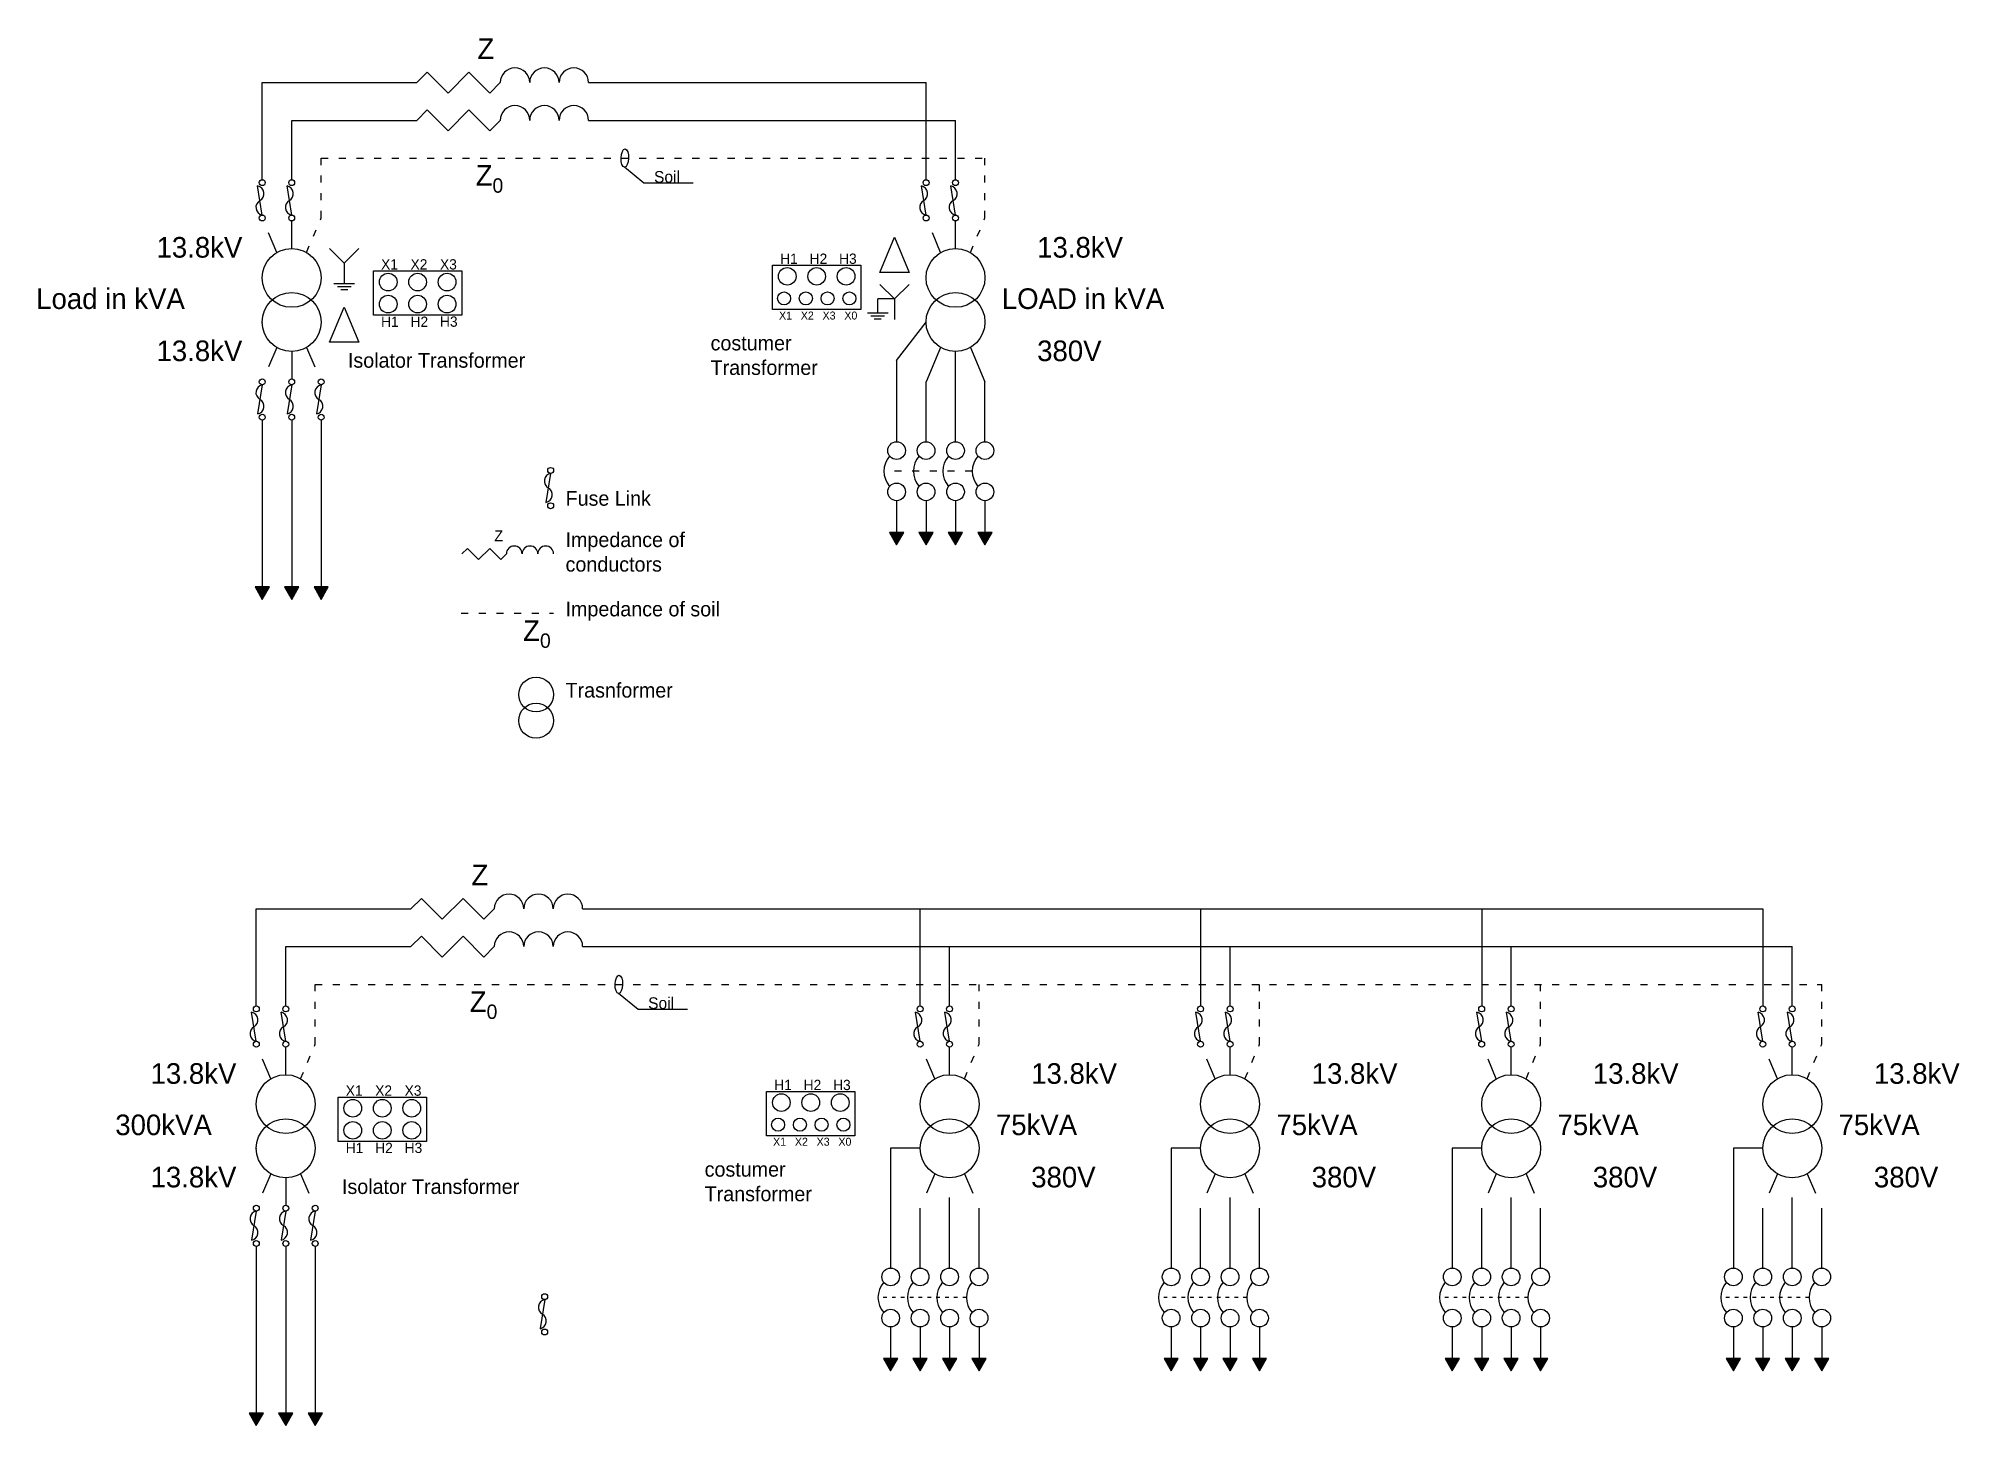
# Model space of a CAD drawing. Header units: millimetres. Extents: x 49 to 375, y -68 to 168.
import ezdxf

# ---------------------------------------------------------------- set-up
doc = ezdxf.new("R2010")
doc.units = ezdxf.units.MM
doc.header["$MEASUREMENT"] = 0
doc.linetypes.add('ACAD_ISO03W100', pattern=[30, 12, -18])
doc.layers.get('0').update_dxf_attribs({"linetype": 'CONTINUOUS'})

msp = doc.modelspace()

# ---------------------------------------------------------------- hatches: boundary and pattern name
h = msp.add_hatch(color=256)
h.dxf.hatch_style = 1
h.paths.add_polyline_path([(195.75, 84.18), (193.32, 84.18), (194.54, 82.08)])
h = msp.add_hatch(color=256)
h.dxf.hatch_style = 1
h.paths.add_polyline_path([(200.75, 84.18), (198.32, 84.18), (199.54, 82.08)])
h = msp.add_hatch(color=256)
h.dxf.hatch_style = 1
h.paths.add_polyline_path([(205.75, 84.18), (203.32, 84.18), (204.54, 82.08)])
h = msp.add_hatch(color=256)
h.dxf.hatch_style = 1
h.paths.add_polyline_path([(210.75, 84.18), (208.32, 84.18), (209.54, 82.08)])
h = msp.add_hatch(color=256)
h.dxf.hatch_style = 1
h.paths.add_polyline_path([(88.06, 74.9), (85.64, 74.9), (86.85, 72.8)])
h = msp.add_hatch(color=256)
h.dxf.hatch_style = 1
h.paths.add_polyline_path([(93.06, 74.9), (90.64, 74.9), (91.85, 72.8)])
h = msp.add_hatch(color=256)
h.dxf.hatch_style = 1
h.paths.add_polyline_path([(98.06, 74.9), (95.64, 74.9), (96.85, 72.8)])
h = msp.add_hatch(color=256)
h.dxf.hatch_style = 1
h.paths.add_polyline_path([(194.74, -56.14), (192.32, -56.14), (193.53, -58.24)])
h = msp.add_hatch(color=256)
h.dxf.hatch_style = 1
h.paths.add_polyline_path([(199.74, -56.14), (197.32, -56.14), (198.53, -58.24)])
h = msp.add_hatch(color=256)
h.dxf.hatch_style = 1
h.paths.add_polyline_path([(204.74, -56.14), (202.32, -56.14), (203.53, -58.24)])
h = msp.add_hatch(color=256)
h.dxf.hatch_style = 1
h.paths.add_polyline_path([(209.74, -56.14), (207.32, -56.14), (208.53, -58.24)])
h = msp.add_hatch(color=256)
h.dxf.hatch_style = 1
h.paths.add_polyline_path([(242.36, -56.14), (239.94, -56.14), (241.15, -58.24)])
h = msp.add_hatch(color=256)
h.dxf.hatch_style = 1
h.paths.add_polyline_path([(247.36, -56.14), (244.94, -56.14), (246.15, -58.24)])
h = msp.add_hatch(color=256)
h.dxf.hatch_style = 1
h.paths.add_polyline_path([(252.36, -56.14), (249.94, -56.14), (251.15, -58.24)])
h = msp.add_hatch(color=256)
h.dxf.hatch_style = 1
h.paths.add_polyline_path([(257.36, -56.14), (254.94, -56.14), (256.15, -58.24)])
h = msp.add_hatch(color=256)
h.dxf.hatch_style = 1
h.paths.add_polyline_path([(290.08, -56.14), (287.65, -56.14), (288.87, -58.24)])
h = msp.add_hatch(color=256)
h.dxf.hatch_style = 1
h.paths.add_polyline_path([(295.08, -56.14), (292.65, -56.14), (293.87, -58.24)])
h = msp.add_hatch(color=256)
h.dxf.hatch_style = 1
h.paths.add_polyline_path([(300.08, -56.14), (297.65, -56.14), (298.87, -58.24)])
h = msp.add_hatch(color=256)
h.dxf.hatch_style = 1
h.paths.add_polyline_path([(305.08, -56.14), (302.65, -56.14), (303.87, -58.24)])
h = msp.add_hatch(color=256)
h.dxf.hatch_style = 1
h.paths.add_polyline_path([(337.8, -56.14), (335.37, -56.14), (336.59, -58.24)])
h = msp.add_hatch(color=256)
h.dxf.hatch_style = 1
h.paths.add_polyline_path([(342.8, -56.14), (340.37, -56.14), (341.59, -58.24)])
h = msp.add_hatch(color=256)
h.dxf.hatch_style = 1
h.paths.add_polyline_path([(347.8, -56.14), (345.37, -56.14), (346.59, -58.24)])
h = msp.add_hatch(color=256)
h.dxf.hatch_style = 1
h.paths.add_polyline_path([(352.8, -56.14), (350.37, -56.14), (351.59, -58.24)])
h = msp.add_hatch(color=256)
h.dxf.hatch_style = 1
h.paths.add_polyline_path([(87.05, -65.43), (84.63, -65.43), (85.84, -67.53)])
h = msp.add_hatch(color=256)
h.dxf.hatch_style = 1
h.paths.add_polyline_path([(92.05, -65.43), (89.63, -65.43), (90.84, -67.53)])
h = msp.add_hatch(color=256)
h.dxf.hatch_style = 1
h.paths.add_polyline_path([(97.05, -65.43), (94.63, -65.43), (95.84, -67.53)])

# ---------------------------------------------------------------- linework, layer by layer
for p, q in [((86.85, 160.56), (113.1, 160.56)), ((86.85, 144.07), (86.85, 160.56)), ((113.1, 160.56), (114.87, 162.33)), ((114.87, 162.33), (118.41, 158.79)), ((121.94, 162.33), (118.41, 158.79)), ((121.94, 162.33), (125.48, 158.79)), ((125.48, 158.79), (127.25, 160.56)), ((142.25, 160.56), (199.54, 160.56)), ((199.54, 144.07), (199.54, 160.56)), ((91.85, 144.07), (91.85, 154.15)), ((91.85, 154.15), (113.1, 154.15)), ((113.1, 154.15), (114.87, 155.92)), ((114.87, 155.92), (118.41, 152.38)), ((121.94, 155.92), (118.41, 152.38)), ((121.94, 155.92), (125.48, 152.38)), ((125.48, 152.38), (127.25, 154.15)), ((142.25, 154.15), (204.54, 154.15)), ((204.54, 144.07), (204.54, 154.15)), ((151.64, 143.48), (148.35, 146.19)), ((86.85, 138.07), (86.06, 143.01)), ((91.85, 138.07), (91.06, 143.01)), ((160.03, 143.48), (151.64, 143.48)), ((199.54, 138.07), (198.74, 143.01)), ((204.54, 138.07), (203.74, 143.01)), ((91.85, 132.4), (91.85, 137.07)), ((204.54, 132.4), (204.54, 137.07)), ((191.71, 128.34), (194.19, 134.32)), ((194.19, 134.32), (196.66, 128.34)), ((98.29, 132.4), (100.76, 129.92)), ((103.24, 132.4), (100.76, 129.92)), ((100.76, 129.92), (100.76, 126.42)), ((105.73, 121.07), (105.73, 128.57)), ((105.73, 128.57), (120.73, 128.57)), ((120.73, 128.57), (120.73, 121.07)), ((173.47, 122.03), (173.47, 129.53)), ((173.47, 129.53), (188.47, 129.53)), ((188.47, 129.53), (188.47, 122.03)), ((196.66, 128.34), (191.71, 128.34)), ((99.01, 126.42), (102.51, 126.42)), ((99.6, 125.92), (101.93, 125.92)), ((100.18, 125.42), (101.35, 125.42)), ((191.71, 126.3), (194.19, 123.82)), ((196.66, 126.3), (194.19, 123.82)), ((98.29, 116.46), (100.76, 122.43)), ((100.76, 122.43), (103.24, 116.46)), ((120.73, 121.07), (105.73, 121.07)), ((188.47, 122.03), (173.47, 122.03)), ((189.58, 121.46), (193.08, 121.46)), ((190.16, 120.96), (192.49, 120.96)), ((194.19, 123.82), (191.33, 123.82)), ((191.33, 121.46), (191.33, 123.82)), ((194.19, 123.82), (194.19, 120.32)), ((86.85, 119.9), (86.85, 119.84)), ((190.74, 120.46), (191.91, 120.46)), ((194.54, 113.38), (199.54, 119.9)), ((91.85, 114.96), (91.85, 110.23)), ((103.24, 116.46), (98.29, 116.46)), ((204.54, 99.56), (204.54, 114.9)), ((194.54, 113.38), (194.54, 99.56)), ((86.85, 109.23), (86.06, 104.29)), ((91.85, 109.23), (91.06, 104.29)), ((96.85, 109.23), (96.05, 104.29)), ((199.54, 99.56), (199.54, 109.73)), ((209.54, 99.56), (209.54, 109.73)), ((86.85, 103.23), (86.85, 74.9)), ((91.85, 103.23), (91.85, 74.9)), ((96.85, 103.23), (96.85, 74.9)), ((135.81, 94.2), (135.01, 89.26)), ((194.54, 89.56), (194.54, 84.23)), ((199.54, 89.56), (199.54, 84.23)), ((204.54, 89.56), (204.54, 84.23)), ((209.54, 89.56), (209.54, 84.23)), ((120.74, 80.52), (121.69, 81.46)), ((121.69, 81.46), (123.57, 79.57)), ((125.46, 81.46), (123.57, 79.57)), ((125.46, 81.46), (127.35, 79.57)), ((127.35, 79.57), (128.29, 80.52)), ((85.84, 20.23), (112.1, 20.23)), ((85.84, 3.74), (85.84, 20.23)), ((112.1, 20.23), (113.86, 22)), ((113.86, 22), (117.4, 18.46)), ((120.94, 22), (117.4, 18.46)), ((120.94, 22), (124.47, 18.46)), ((124.47, 18.46), (126.24, 20.23)), ((141.24, 20.23), (341.59, 20.23)), ((198.53, 3.74), (198.53, 20.23)), ((246.15, 20.23), (246.15, 3.74)), ((293.87, 20.23), (293.87, 3.74)), ((341.59, 20.23), (341.59, 3.74)), ((90.84, 13.82), (112.1, 13.82)), ((90.84, 3.74), (90.84, 13.82)), ((112.1, 13.82), (113.86, 15.59)), ((113.86, 15.59), (117.4, 12.05)), ((120.94, 15.59), (117.4, 12.05)), ((120.94, 15.59), (124.47, 12.05)), ((124.47, 12.05), (126.24, 13.82)), ((141.24, 13.82), (346.59, 13.82)), ((203.53, 3.74), (203.53, 13.82)), ((251.15, 3.74), (251.15, 13.82)), ((298.87, 3.74), (298.87, 13.82)), ((346.59, 3.74), (346.59, 13.82)), ((150.64, 3.16), (147.34, 5.87)), ((85.84, -2.26), (85.05, 2.68)), ((90.84, -2.26), (90.05, 2.68)), ((159.03, 3.16), (150.64, 3.16)), ((198.53, -2.26), (197.74, 2.68)), ((203.53, -2.26), (202.74, 2.68)), ((246.15, -2.26), (245.36, 2.68)), ((251.15, -2.26), (250.36, 2.68)), ((293.87, -2.26), (293.07, 2.68)), ((298.87, -2.26), (298.07, 2.68)), ((341.59, -2.26), (340.79, 2.68)), ((346.59, -2.26), (345.79, 2.68)), ((90.84, -7.93), (90.84, -3.26)), ((203.53, -7.93), (203.53, -3.26)), ((251.15, -7.93), (251.15, -3.26)), ((298.87, -7.93), (298.87, -3.26)), ((346.59, -7.93), (346.59, -3.26)), ((99.72, -19.26), (99.72, -11.76)), ((99.72, -11.76), (114.72, -11.76)), ((114.72, -11.76), (114.72, -19.26)), ((172.47, -18.29), (172.47, -10.79)), ((172.47, -10.79), (187.47, -10.79)), ((187.47, -10.79), (187.47, -18.29)), ((114.72, -19.26), (99.72, -19.26)), ((187.47, -18.29), (172.47, -18.29)), ((85.84, -20.43), (85.84, -20.49)), ((198.53, -20.43), (193.53, -20.43)), ((193.53, -20.43), (193.53, -40.77)), ((246.15, -20.43), (241.15, -20.43)), ((241.15, -20.43), (241.15, -40.77)), ((293.87, -20.43), (288.87, -20.43)), ((288.87, -20.43), (288.87, -40.77)), ((341.59, -20.43), (336.59, -20.43)), ((336.59, -20.43), (336.59, -40.77)), ((90.84, -25.36), (90.84, -30.1)), ((85.84, -31.1), (85.05, -36.03)), ((90.84, -31.1), (90.05, -36.03)), ((95.84, -31.1), (95.05, -36.03)), ((85.84, -37.1), (85.84, -65.43)), ((90.84, -37.1), (90.84, -65.43)), ((95.84, -37.1), (95.84, -65.43)), ((134.8, -46.13), (134.01, -51.06)), ((193.53, -50.77), (193.53, -56.1)), ((198.53, -50.77), (198.53, -56.1)), ((203.53, -50.77), (203.53, -56.1)), ((208.53, -50.77), (208.53, -56.1)), ((241.15, -50.77), (241.15, -56.1)), ((246.15, -50.77), (246.15, -56.1)), ((251.15, -50.77), (251.15, -56.1)), ((256.15, -50.77), (256.15, -56.1)), ((288.87, -50.77), (288.87, -56.1)), ((293.87, -50.77), (293.87, -56.1)), ((298.87, -50.77), (298.87, -56.1)), ((303.87, -50.77), (303.87, -56.1)), ((336.59, -50.77), (336.59, -56.1)), ((341.59, -50.77), (341.59, -56.1)), ((346.59, -50.77), (346.59, -56.1)), ((351.59, -50.77), (351.59, -56.1))]:
    msp.add_line(p, q)
at = {"linetype": 'ACAD_ISO03W100', "ltscale": 0.1}
for p, q in [((96.85, 137.57), (96.85, 147.74)), ((96.85, 147.74), (209.54, 147.74)), ((209.54, 137.57), (209.54, 147.74)), ((94.37, 131.72), (96.85, 137.57)), ((207.06, 131.72), (209.54, 137.57)), ((207.39, 94.56), (192.39, 94.56)), ((120.61, 70.43), (136.31, 70.43)), ((95.84, -2.76), (95.84, 7.41)), ((95.84, 7.41), (351.59, 7.41)), ((208.53, -2.76), (208.53, 7.41)), ((256.15, -2.76), (256.15, 7.41)), ((303.87, -2.76), (303.87, 7.41)), ((351.59, -2.76), (351.59, 7.41)), ((93.36, -8.61), (95.84, -2.76)), ((206.05, -8.61), (208.53, -2.76)), ((253.67, -8.61), (256.15, -2.76)), ((301.39, -8.61), (303.87, -2.76)), ((349.11, -8.61), (351.59, -2.76))]:
    msp.add_line(p, q, dxfattribs=at)
at = {"linetype": 'ACAD_ISO03W100', "ltscale": 0.3}
for p, q in [((89.33, 131.72), (87.04, 137.11)), ((202.02, 131.72), (199.73, 137.11)), ((89.33, 115.58), (87.04, 110.19)), ((94.37, 115.58), (96.65, 110.19)), ((88.32, -8.61), (86.04, -3.22)), ((201.01, -8.61), (198.73, -3.22)), ((248.63, -8.61), (246.34, -3.22)), ((296.35, -8.61), (294.06, -3.22)), ((344.07, -8.61), (341.78, -3.22)), ((88.32, -24.75), (86.04, -30.14)), ((93.36, -24.75), (95.65, -30.14)), ((201.01, -24.75), (198.53, -30.6)), ((206.05, -24.75), (208.53, -30.6)), ((248.63, -24.75), (246.15, -30.6)), ((253.67, -24.75), (256.15, -30.6)), ((296.35, -24.75), (293.87, -30.6)), ((301.39, -24.75), (303.87, -30.6)), ((344.07, -24.75), (341.59, -30.6)), ((349.11, -24.75), (351.59, -30.6))]:
    msp.add_line(p, q, dxfattribs=at)
at = {"ltscale": 0.3}
for p, q in [((202.02, 115.58), (199.54, 109.73)), ((207.06, 115.58), (209.54, 109.73))]:
    msp.add_line(p, q, dxfattribs=at)
at = {"linetype": 'ACAD_ISO03W100'}
for p, q in [((203.53, -40.77), (203.53, -25.43)), ((251.15, -40.77), (251.15, -25.43)), ((298.87, -40.77), (298.87, -25.43)), ((346.59, -40.77), (346.59, -25.43)), ((198.53, -40.77), (198.53, -30.6)), ((208.53, -40.77), (208.53, -30.6)), ((246.15, -40.77), (246.15, -30.6)), ((256.15, -40.77), (256.15, -30.6)), ((293.87, -40.77), (293.87, -30.6)), ((303.87, -40.77), (303.87, -30.6)), ((341.59, -40.77), (341.59, -30.6)), ((351.59, -40.77), (351.59, -30.6))]:
    msp.add_line(p, q, dxfattribs=at)
at = {"linetype": 'ACAD_ISO03W100', "ltscale": 0.05}
for p, q in [((206.38, -45.77), (191.38, -45.77)), ((254, -45.77), (239, -45.77)), ((301.72, -45.77), (286.72, -45.77)), ((349.44, -45.77), (334.44, -45.77))]:
    msp.add_line(p, q, dxfattribs=at)
for points in [[(194.54, 82.08), (195.75, 84.18), (193.32, 84.18)], [(199.54, 82.08), (200.75, 84.18), (198.32, 84.18)], [(204.54, 82.08), (205.75, 84.18), (203.32, 84.18)], [(209.54, 82.08), (210.75, 84.18), (208.32, 84.18)], [(86.85, 72.8), (88.06, 74.9), (85.64, 74.9)], [(91.85, 72.8), (93.06, 74.9), (90.64, 74.9)], [(96.85, 72.8), (98.06, 74.9), (95.64, 74.9)], [(193.53, -58.24), (194.74, -56.14), (192.32, -56.14)], [(198.53, -58.24), (199.74, -56.14), (197.32, -56.14)], [(203.53, -58.24), (204.74, -56.14), (202.32, -56.14)], [(208.53, -58.24), (209.74, -56.14), (207.32, -56.14)], [(241.15, -58.24), (242.36, -56.14), (239.94, -56.14)], [(246.15, -58.24), (247.36, -56.14), (244.94, -56.14)], [(251.15, -58.24), (252.36, -56.14), (249.94, -56.14)], [(256.15, -58.24), (257.36, -56.14), (254.94, -56.14)], [(288.87, -58.24), (290.08, -56.14), (287.65, -56.14)], [(293.87, -58.24), (295.08, -56.14), (292.65, -56.14)], [(298.87, -58.24), (300.08, -56.14), (297.65, -56.14)], [(303.87, -58.24), (305.08, -56.14), (302.65, -56.14)], [(336.59, -58.24), (337.8, -56.14), (335.37, -56.14)], [(341.59, -58.24), (342.8, -56.14), (340.37, -56.14)], [(346.59, -58.24), (347.8, -56.14), (345.37, -56.14)], [(351.59, -58.24), (352.8, -56.14), (350.37, -56.14)], [(85.84, -67.53), (87.05, -65.43), (84.63, -65.43)], [(90.84, -67.53), (92.05, -65.43), (89.63, -65.43)], [(95.84, -67.53), (97.05, -65.43), (94.63, -65.43)]]:
    msp.add_lwpolyline(points, close=True)
for centre, radius in [((86.85, 143.57), 0.5), ((91.85, 143.57), 0.5), ((199.54, 143.57), 0.5), ((204.54, 143.57), 0.5), ((86.85, 137.57), 0.5), ((91.85, 137.57), 0.5), ((199.54, 137.57), 0.5), ((204.54, 137.57), 0.5), ((91.85, 127.4), 5), ((204.54, 127.4), 5), ((108.23, 126.69), 1.5), ((113.23, 126.69), 1.5), ((118.23, 126.69), 1.5), ((175.97, 127.66), 1.5), ((180.97, 127.66), 1.5), ((185.97, 127.66), 1.5), ((91.85, 119.9), 5), ((108.23, 122.94), 1.5), ((113.23, 122.94), 1.5), ((118.23, 122.94), 1.5), ((175.43, 123.91), 1.11), ((179.13, 123.91), 1.11), ((182.82, 123.91), 1.11), ((186.52, 123.91), 1.11), ((204.54, 119.9), 5), ((86.85, 109.73), 0.5), ((91.85, 109.73), 0.5), ((96.85, 109.73), 0.5), ((86.85, 103.73), 0.5), ((91.85, 103.73), 0.5), ((96.85, 103.73), 0.5), ((194.54, 98.06), 1.5), ((199.54, 98.06), 1.5), ((204.54, 98.06), 1.5), ((209.54, 98.06), 1.5), ((135.81, 94.7), 0.5), ((194.54, 91.06), 1.5), ((199.54, 91.06), 1.5), ((204.54, 91.06), 1.5), ((209.54, 91.06), 1.5), ((135.81, 88.7), 0.5), ((133.34, 56.63), 2.96), ((133.34, 52.19), 2.96), ((85.84, 3.24), 0.5), ((90.84, 3.24), 0.5), ((198.53, 3.24), 0.5), ((203.53, 3.24), 0.5), ((246.15, 3.24), 0.5), ((251.15, 3.24), 0.5), ((293.87, 3.24), 0.5), ((298.87, 3.24), 0.5), ((341.59, 3.24), 0.5), ((346.59, 3.24), 0.5), ((85.84, -2.76), 0.5), ((90.84, -2.76), 0.5), ((198.53, -2.76), 0.5), ((203.53, -2.76), 0.5), ((246.15, -2.76), 0.5), ((251.15, -2.76), 0.5), ((293.87, -2.76), 0.5), ((298.87, -2.76), 0.5), ((341.59, -2.76), 0.5), ((346.59, -2.76), 0.5), ((90.84, -12.93), 5), ((203.53, -12.93), 5), ((251.15, -12.93), 5), ((298.87, -12.93), 5), ((346.59, -12.93), 5), ((102.22, -13.63), 1.5), ((107.22, -13.63), 1.5), ((112.22, -13.63), 1.5), ((174.97, -12.67), 1.5), ((179.97, -12.67), 1.5), ((184.97, -12.67), 1.5), ((90.84, -20.43), 5), ((102.22, -17.38), 1.5), ((107.22, -17.38), 1.5), ((112.22, -17.38), 1.5), ((174.42, -16.42), 1.11), ((178.12, -16.42), 1.11), ((181.81, -16.42), 1.11), ((185.51, -16.42), 1.11), ((203.53, -20.43), 5), ((251.15, -20.43), 5), ((298.87, -20.43), 5), ((346.59, -20.43), 5), ((85.84, -30.6), 0.5), ((90.84, -30.6), 0.5), ((95.84, -30.6), 0.5), ((85.84, -36.6), 0.5), ((90.84, -36.6), 0.5), ((95.84, -36.6), 0.5), ((193.53, -42.27), 1.5), ((198.53, -42.27), 1.5), ((203.53, -42.27), 1.5), ((208.53, -42.27), 1.5), ((241.15, -42.27), 1.5), ((246.15, -42.27), 1.5), ((251.15, -42.27), 1.5), ((256.15, -42.27), 1.5), ((288.87, -42.27), 1.5), ((293.87, -42.27), 1.5), ((298.87, -42.27), 1.5), ((303.87, -42.27), 1.5), ((336.59, -42.27), 1.5), ((341.59, -42.27), 1.5), ((346.59, -42.27), 1.5), ((351.59, -42.27), 1.5), ((134.8, -45.63), 0.5), ((193.53, -49.27), 1.5), ((198.53, -49.27), 1.5), ((203.53, -49.27), 1.5), ((208.53, -49.27), 1.5), ((241.15, -49.27), 1.5), ((246.15, -49.27), 1.5), ((251.15, -49.27), 1.5), ((256.15, -49.27), 1.5), ((288.87, -49.27), 1.5), ((293.87, -49.27), 1.5), ((298.87, -49.27), 1.5), ((303.87, -49.27), 1.5), ((336.59, -49.27), 1.5), ((341.59, -49.27), 1.5), ((346.59, -49.27), 1.5), ((351.59, -49.27), 1.5), ((134.8, -51.63), 0.5)]:
    msp.add_circle(centre, radius)
for centre, radius, start, end in [((129.75, 160.56), 2.5, 0, 180), ((134.75, 160.56), 2.5, 0, 180), ((139.75, 160.56), 2.5, 0, 180), ((129.75, 154.15), 2.5, 0, 180), ((134.75, 154.15), 2.5, 0, 180), ((139.75, 154.15), 2.5, 0, 180), ((87.1, 139.37), 1.33, 119.121, 259.121), ((85.8, 141.7), 1.33, 299.121, 79.121), ((92.1, 139.37), 1.33, 119.121, 259.121), ((90.8, 141.7), 1.33, 299.121, 79.121), ((199.79, 139.37), 1.33, 119.121, 259.121), ((198.49, 141.7), 1.33, 299.121, 79.121), ((204.79, 139.37), 1.33, 119.121, 259.121), ((203.49, 141.7), 1.33, 299.121, 79.121), ((87.1, 107.92), 1.33, 100.879, 240.879), ((92.1, 107.92), 1.33, 100.879, 240.879), ((97.1, 107.92), 1.33, 100.879, 240.879), ((85.8, 105.6), 1.33, 280.879, 60.879), ((90.8, 105.6), 1.33, 280.879, 60.879), ((95.8, 105.6), 1.33, 280.879, 60.879), ((196.31, 94.56), 3.92, 138.915, 221.085), ((201.31, 94.56), 3.92, 138.915, 221.085), ((206.31, 94.56), 3.92, 138.915, 221.085), ((211.31, 94.56), 3.92, 138.915, 221.085), ((136.06, 92.89), 1.33, 100.879, 240.879), ((134.76, 90.57), 1.33, 280.879, 60.879), ((129.63, 80.52), 1.34, 0, 180), ((132.3, 80.52), 1.34, 0, 180), ((134.97, 80.52), 1.34, 0, 180), ((128.74, 20.23), 2.5, 360, 180), ((133.74, 20.23), 2.5, 360, 180), ((138.74, 20.23), 2.5, 360, 180), ((128.74, 13.82), 2.5, 360, 180), ((133.74, 13.82), 2.5, 360, 180), ((138.74, 13.82), 2.5, 360, 180), ((86.09, -0.95), 1.33, 119.121, 259.121), ((84.8, 1.37), 1.33, 299.121, 79.121), ((91.09, -0.95), 1.33, 119.121, 259.121), ((89.8, 1.37), 1.33, 299.121, 79.121), ((198.78, -0.95), 1.33, 119.121, 259.121), ((197.49, 1.37), 1.33, 299.121, 79.121), ((203.78, -0.95), 1.33, 119.121, 259.121), ((202.49, 1.37), 1.33, 299.121, 79.121), ((246.4, -0.95), 1.33, 119.121, 259.121), ((245.1, 1.37), 1.33, 299.121, 79.121), ((251.4, -0.95), 1.33, 119.121, 259.121), ((250.1, 1.37), 1.33, 299.121, 79.121), ((294.12, -0.95), 1.33, 119.121, 259.121), ((292.82, 1.37), 1.33, 299.121, 79.121), ((299.12, -0.95), 1.33, 119.121, 259.121), ((297.82, 1.37), 1.33, 299.121, 79.121), ((341.84, -0.95), 1.33, 119.121, 259.121), ((340.54, 1.37), 1.33, 299.121, 79.121), ((346.84, -0.95), 1.33, 119.121, 259.121), ((345.54, 1.37), 1.33, 299.121, 79.121), ((86.09, -32.4), 1.33, 100.879, 240.879), ((91.09, -32.4), 1.33, 100.879, 240.879), ((96.09, -32.4), 1.33, 100.879, 240.879), ((84.8, -34.73), 1.33, 280.879, 60.879), ((89.8, -34.73), 1.33, 280.879, 60.879), ((94.8, -34.73), 1.33, 280.879, 60.879), ((195.3, -45.77), 3.92, 138.915, 221.085), ((200.3, -45.77), 3.92, 138.915, 221.085), ((205.3, -45.77), 3.92, 138.915, 221.085), ((210.3, -45.77), 3.92, 138.915, 221.085), ((242.92, -45.77), 3.92, 138.915, 221.085), ((247.92, -45.77), 3.92, 138.915, 221.085), ((252.92, -45.77), 3.92, 138.915, 221.085), ((257.92, -45.77), 3.92, 138.915, 221.085), ((290.64, -45.77), 3.92, 138.915, 221.085), ((295.64, -45.77), 3.92, 138.915, 221.085), ((300.64, -45.77), 3.92, 138.915, 221.085), ((305.64, -45.77), 3.92, 138.915, 221.085), ((338.36, -45.77), 3.92, 138.915, 221.085), ((343.36, -45.77), 3.92, 138.915, 221.085), ((348.36, -45.77), 3.92, 138.915, 221.085), ((353.36, -45.77), 3.92, 138.915, 221.085), ((135.05, -47.43), 1.33, 100.879, 240.879), ((133.76, -49.76), 1.33, 280.879, 60.879)]:
    msp.add_arc(centre, radius, start, end)
for centre in [(148.4, 147.74), (147.39, 7.41)]:
    msp.add_ellipse(centre, major_axis=(0.05, 1.55), ratio=0.410896)

# ---------------------------------------------------------------- texts
for s, width, gutter_width, insert, char_height, attachment_point in [('Z', 3.6495, 12.5, (123.38, 168.07), 3.5, 1), ('\\A1;Z{\\H0.7x;\\S^ 0;}', 3.6495, 12.5, (123.08, 146.55), 3.5, 1), ('\\A1;Soil', 2.0579, 7.05, (153.36, 145.54), 1.974, 1), ('13.8kV', 3.6495, 12.5, (68.9, 134.34), 3.5, 1), ('13.8kV', 3.6495, 12.5, (218.4, 134.34), 3.5, 1), ('X1', 3.6495, 12.5, (107.02, 130.57), 1.75, 1), ('X2', 3.6495, 12.5, (112.02, 130.57), 1.75, 1), ('X3', 3.6495, 12.5, (117.02, 130.57), 1.75, 1), ('H1', 3.6495, 12.5, (174.77, 131.53), 1.75, 1), ('H2', 3.6495, 12.5, (179.77, 131.53), 1.75, 1), ('H3', 3.6495, 12.5, (184.77, 131.53), 1.75, 1), ('Load in kVA', 38.571, 12.5, (48.47, 125.62), 3.5, 1), ('LOAD in kVA', 38.0211, 12.5, (212.4, 125.62), 3.5, 1), ('H1', 3.6495, 12.5, (107.02, 119.07), 1.75, 7), ('H2', 3.6495, 12.5, (112.02, 119.07), 1.75, 7), ('H3', 3.6495, 12.5, (117.02, 119.07), 1.75, 7), ('X1', 3.6495, 12.5, (174.58, 121.68), 1.35, 1), ('X2', 3.6495, 12.5, (178.28, 121.68), 1.35, 1), ('X3', 3.6495, 12.5, (181.97, 121.68), 1.35, 1), ('X0', 3.6495, 12.5, (185.67, 121.68), 1.35, 1), ('costumer Transformer', 28.4243, 12.5, (162.96, 117.58), 2.5, 1), ('13.8kV', 3.6495, 12.5, (68.9, 116.76), 3.5, 1), ('Isolator Transformer', 43.1523, 12.5, (101.39, 114.64), 2.5, 1), ('380V', 3.6495, 12.5, (218.4, 116.76), 3.5, 1), ('Z', 1.9494, 6.68, (126.23, 84.53), 1.87, 1), ('\\A1;Z{\\H0.7x;\\S^ 0;}', 3.6495, 12.5, (131.14, 69.25), 3.5, 1), ('Z', 3.6495, 12.5, (122.37, 27.75), 3.5, 1), ('\\A1;Z{\\H0.7x;\\S^ 0;}', 3.6495, 12.5, (122.08, 6.23), 3.5, 1), ('\\A1;Soil', 2.0579, 7.05, (152.36, 5.21), 1.974, 1), ('13.8kV', 3.6495, 12.5, (67.89, -5.98), 3.5, 1), ('13.8kV', 3.6495, 12.5, (217.39, -5.98), 3.5, 1), ('13.8kV', 3.6495, 12.5, (265.01, -5.98), 3.5, 1), ('13.8kV', 3.6495, 12.5, (312.73, -5.98), 3.5, 1), ('13.8kV', 3.6495, 12.5, (360.45, -5.98), 3.5, 1), ('X1', 3.6495, 12.5, (101.02, -9.76), 1.75, 1), ('X2', 3.6495, 12.5, (106.02, -9.76), 1.75, 1), ('X3', 3.6495, 12.5, (111.02, -9.76), 1.75, 1), ('H1', 3.6495, 12.5, (173.76, -8.8), 1.75, 1), ('H2', 3.6495, 12.5, (178.76, -8.8), 1.75, 1), ('H3', 3.6495, 12.5, (183.76, -8.8), 1.75, 1), ('300kVA', 3.6495, 12.5, (61.9, -14.7), 3.5, 1), ('75kVA', 3.6495, 12.5, (211.4, -14.7), 3.5, 1), ('75kVA', 3.6495, 12.5, (259.02, -14.7), 3.5, 1), ('75kVA', 3.6495, 12.5, (306.73, -14.7), 3.5, 1), ('75kVA', 3.6495, 12.5, (354.45, -14.7), 3.5, 1), ('H1', 3.6495, 12.5, (101.02, -21.25), 1.75, 7), ('H2', 3.6495, 12.5, (106.02, -21.25), 1.75, 7), ('H3', 3.6495, 12.5, (111.02, -21.25), 1.75, 7), ('X1', 3.6495, 12.5, (173.57, -18.64), 1.35, 1), ('X2', 3.6495, 12.5, (177.27, -18.64), 1.35, 1), ('X3', 3.6495, 12.5, (180.96, -18.64), 1.35, 1), ('X0', 3.6495, 12.5, (184.66, -18.64), 1.35, 1), ('13.8kV', 3.6495, 12.5, (67.89, -23.57), 3.5, 1), ('Isolator Transformer', 43.1523, 12.5, (100.38, -25.69), 2.5, 1), ('costumer Transformer', 28.4243, 12.5, (161.95, -22.75), 2.5, 1), ('380V', 3.6495, 12.5, (217.39, -23.57), 3.5, 1), ('380V', 3.6495, 12.5, (265.01, -23.57), 3.5, 1), ('380V', 3.6495, 12.5, (312.73, -23.57), 3.5, 1), ('380V', 3.6495, 12.5, (360.45, -23.57), 3.5, 1)]:
    msp.add_mtext_dynamic_manual_height_columns(s, width=width, gutter_width=gutter_width, heights=[0], dxfattribs=dict(insert=insert, char_height=char_height, attachment_point=attachment_point))
at = {"char_height": 2.5, "attachment_point": 1}
for s, insert, width in [('Fuse Link', (138.34, 91.2), 34.8015), ('Impedance of conductors', (138.34, 84.18), 30.7497), ('Impedance of soil', (138.34, 72.41), 30.7497), ('Trasnformer', (138.34, 58.62), 30.7497)]:
    msp.add_mtext(s, dxfattribs=dict(at, insert=insert, width=width))

doc.saveas('drawing.dxf')
